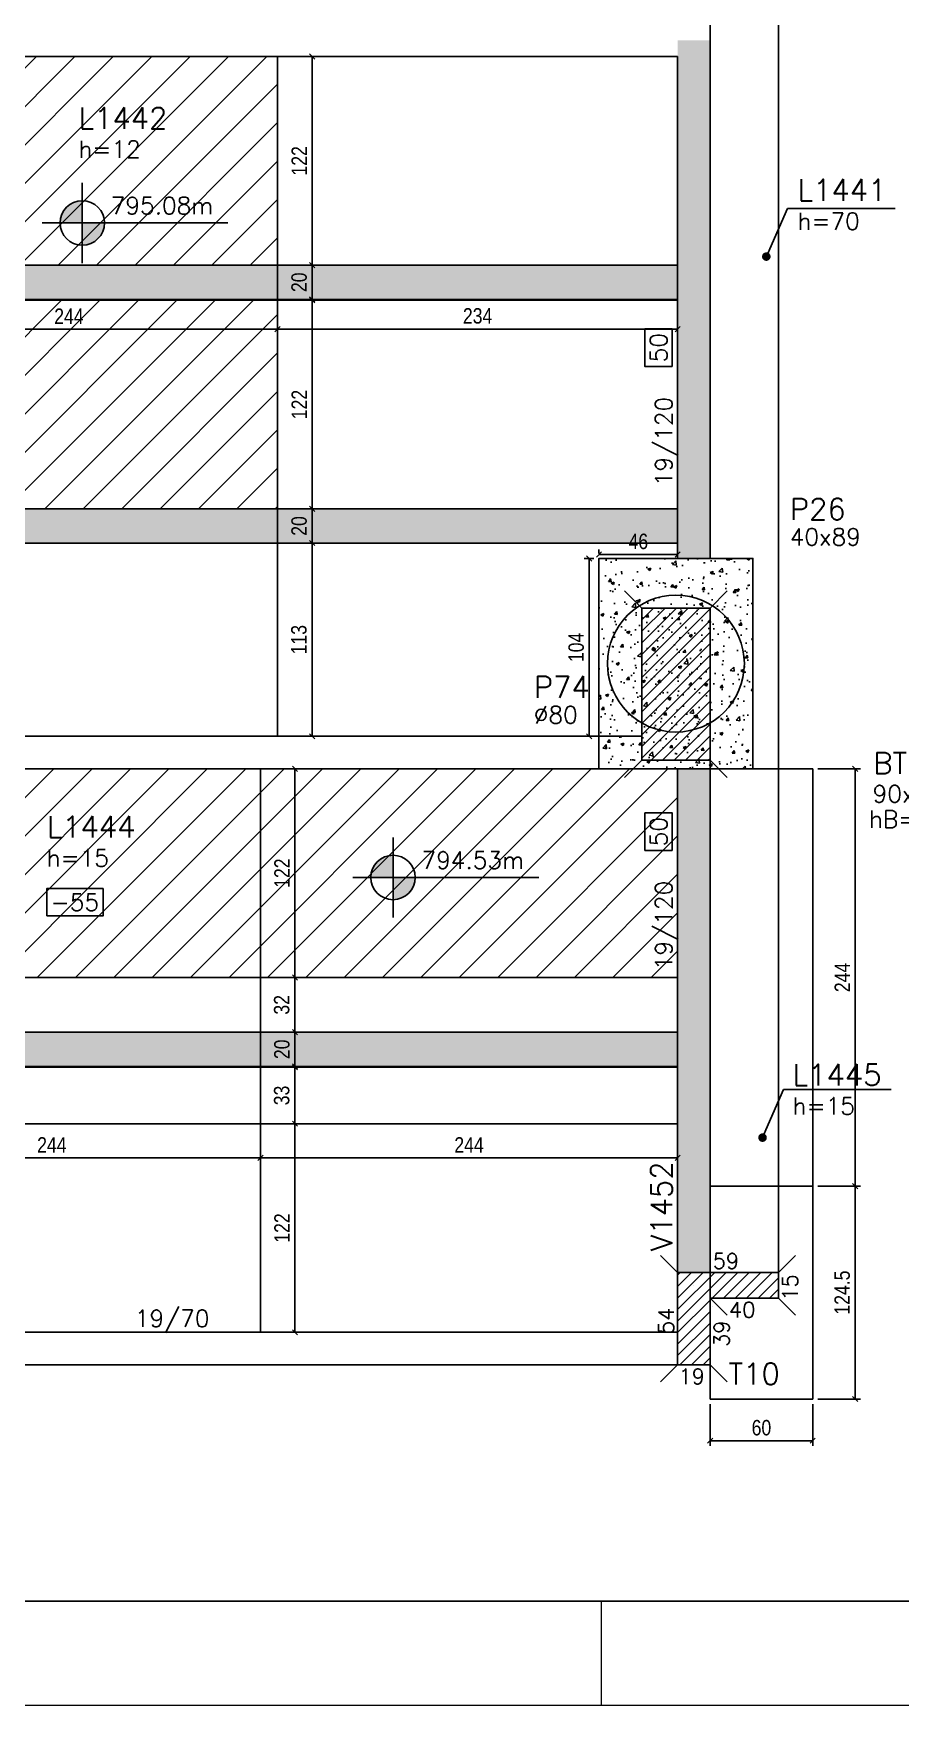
# Model space of a CAD drawing. Extents: x 1860 to 8661, y -614 to 3008.
# Drawn here: x 6074 to 6581, y -614 to 364 of the extents above; entities that cross this region are included whole.
import ezdxf
from ezdxf import colors
from ezdxf.entities.mleader import LeaderData, LeaderLine
from ezdxf.enums import TextEntityAlignment as Align
from ezdxf.math import Vec2, Vec3

# ---------------------------------------------------------------- set-up
doc = ezdxf.new("R2010")
doc.units = 0
for name, color, linetype in [('242', 12, 'Continuous'), ('COTA', 241, 'Continuous'), ('F-AUX-RED', 1, 'Continuous'), ('F-BLOCOS', 3, 'Continuous'), ('F-BLOCOS-DIM', 2, 'Continuous'), ('F-BLOCOS-NOME', 3, 'Continuous'), ('F-DESNIVEL-1', 254, 'Continuous'), ('F-LAJES', 3, 'Continuous'), ('F-LAJES-DIM', 2, 'Continuous'), ('F-LAJES-NOME', 4, 'Continuous'), ('F-LAJES-R', 254, 'Continuous'), ('F-NÍVEL-PLANTA', 2, 'Continuous'), ('F-PILARES-DIM', 172, 'Continuous'), ('F-PILARES-HACH', 174, 'Continuous'), ('F-PILARES-M', 170, 'Continuous'), ('F-PILARES-N', 170, 'Continuous'), ('F-PILARES-NASCE', 4, 'Continuous'), ('F-PILARES-NOME', 170, 'Continuous'), ('F-TEXTO', 6, 'Continuous'), ('F-VIGAS', 3, 'Continuous'), ('F-VIGAS-DIM', 2, 'Continuous'), ('F-VIGAS-NOME', 4, 'Continuous'), ('Painéis', 200, 'Continuous')]:
    doc.layers.add(name, color=color, linetype=linetype)
doc.layers.add('F-DESNIVEL-5', color=7, linetype='Continuous', true_color=0xadd6ff)
doc.layers.add('FOLHA', color=255, linetype='Continuous', lineweight=5)
doc.layers.add('Hachura', color=251, linetype='Continuous', lineweight=9)
doc.styles.add('COTA TECNICA-50', font='techl___.ttf', dxfattribs={"height": 9})
doc.styles.add('MCP', font='romans.shx')
doc.styles.get("Standard").update_dxf_attribs({"font": 'arial.ttf'})
doc.dimstyles.new('COTA PAINEL-50', dxfattribs={"dimtxt": 9, "dimasz": 3, "dimexe": 3, "dimexo": 3, "dimgap": 3, "dimtad": 1, "dimdec": 1, "dimzin": 12, "dimdsep": 46, "dimtxsty": 'COTA TECNICA-50', "dimblk1": 'OBLIQUE', "dimblk2": 'OBLIQUE', "dimsah": 1, "dimcen": 0.9, "dimclrd": 4, "dimclre": 4, "dimclrt": 240, "dimadec": 1, "dimazin": 3, "dimtfac": 1, "dimtdec": 1, "dimtmove": 0, "dimatfit": 3, "dimfxl": 1, "dimtolj": 1, "dimtzin": 12, "dimarcsym": 0})
pattern_1 = [(45, (4214.506, 480.1385), (-3.367596, 3.367596), [])]

# ---------------------------------------------------------------- blocks, each defined once
blk = doc.blocks.new('*U36')
at = {"layer": 'F-LAJES-DIM', "color": 1}
blk.add_lwpolyline([(0, 0), (33, 0), (33, 16), (0, 16)], close=True, dxfattribs=at)
at = {"layer": 'F-LAJES-DIM', "style": 'MCP'}
blk.add_attdef('DIM', text='', height=10, dxfattribs=at).set_placement((16.5, 8), align=Align.MIDDLE_CENTER)
blk = doc.blocks.new('*U38')
at = {"layer": 'F-VIGAS-DIM', "color": 1}
blk.add_lwpolyline([(0, 0), (22, 0), (22, 16), (0, 16)], close=True, dxfattribs=at)
at = {"layer": 'F-VIGAS-DIM', "style": 'MCP'}
blk.add_attdef('DIM', text='', height=10, dxfattribs=at).set_placement((11, 8), align=Align.MIDDLE_CENTER)
blk = doc.blocks.new('Nível - Planta')
at = {"layer": 'F-NÍVEL-PLANTA'}
h = blk.add_hatch(color=71, dxfattribs=at)
h.paths.add_polyline_path([(0, 0), (0, 0.26, 0.414214), (-0.26, 0)])
h.paths.add_polyline_path([(0.26, 0), (0, 0), (0, -0.26, 0.414214)])
for p, q in [((0, -0.469), (0, 0.469)), ((-0.469, 0), (1.704, 0))]:
    blk.add_line(p, q, dxfattribs=at)
blk.add_circle((0, 0), 0.26, dxfattribs=at)
at = {"layer": 'F-TEXTO', "color": 3, "style": 'MCP'}
blk.add_attdef('NÍVEL', (0.333, 0.102), '', height=0.2, dxfattribs=at)
blk = doc.blocks.new('_Dot')
at = {"color": 0, "linetype": 'ByBlock', "lineweight": -2}
blk.add_line((-0.5, 0), (-1, 0), dxfattribs=at)
at = {"color": 0, "linetype": 'ByBlock', "const_width": 0.5}
blk.add_lwpolyline([(-0.25, 0, 1), (0.25, 0, 1)], format="xyb", close=True, dxfattribs=at)
blk = doc.blocks.new('_Oblique')
at = {"color": 0, "linetype": 'ByBlock', "lineweight": -2}
blk.add_line((-0.5, -0.5), (0.5, 0.5), dxfattribs=at)
blk = doc.blocks.new('*D253')
at = {"layer": 'COTA', "color": 4, "lineweight": -2, "transparency": 16777216}
for p, q in [((5972.51, 205.14), (5972.51, 188.24)), ((5972.51, 191.24), (6216.51, 191.24))]:
    blk.add_line(p, q, dxfattribs=at)
at = {"layer": 'Defpoints', "color": 0, "transparency": 16777216}
for p in [(5972.51, 208.14), (6216.51, 191.24), (6216.51, 191.24)]:
    blk.add_point(p, dxfattribs=at)
at = {"layer": 'COTA', "color": 4, "lineweight": -2, "transparency": 16777216, "xscale": 3, "yscale": 3, "zscale": 3, "rotation": 180}
blk.add_blockref('_Oblique', (5972.51, 191.24), dxfattribs=at)
at = {"layer": 'COTA', "color": 4, "lineweight": -2, "transparency": 16777216, "xscale": 3, "yscale": 3, "zscale": 3}
blk.add_blockref('_Oblique', (6216.51, 191.24), dxfattribs=at)
at = {"layer": 'COTA', "color": 240, "transparency": 16777216, "insert": (6094.51, 198.81), "char_height": 9, "attachment_point": 5, "style": 'COTA TECNICA-50'}
blk.add_mtext('\\A1;244', dxfattribs=at)
blk = doc.blocks.new('*D254')
at = {"layer": 'COTA', "color": 4, "lineweight": -2, "transparency": 16777216}
for p, q in [((6450.51, 200.89), (6450.51, 188.24)), ((6216.51, 191.24), (6450.51, 191.24))]:
    blk.add_line(p, q, dxfattribs=at)
at = {"layer": 'Defpoints', "color": 0, "transparency": 16777216}
for p in [(6450.51, 203.89), (6216.51, 191.24), (6450.51, 191.24)]:
    blk.add_point(p, dxfattribs=at)
at = {"layer": 'COTA', "color": 4, "lineweight": -2, "transparency": 16777216, "xscale": 3, "yscale": 3, "zscale": 3, "rotation": 180}
blk.add_blockref('_Oblique', (6216.51, 191.24), dxfattribs=at)
at = {"layer": 'COTA', "color": 4, "lineweight": -2, "transparency": 16777216, "xscale": 3, "yscale": 3, "zscale": 3}
blk.add_blockref('_Oblique', (6450.51, 191.24), dxfattribs=at)
at = {"layer": 'COTA', "color": 240, "transparency": 16777216, "insert": (6333.51, 198.94), "char_height": 9, "attachment_point": 5, "style": 'COTA TECNICA-50'}
blk.add_mtext('\\A1;234', dxfattribs=at)
blk = doc.blocks.new('*D255')
at = {"layer": 'COTA', "color": 4, "lineweight": -2, "transparency": 16777216}
for p, q in [((6219.51, 66.14), (6239.74, 66.14)), ((6236.74, -46.86), (6236.74, 66.14)), ((6219.51, -46.86), (6239.74, -46.86))]:
    blk.add_line(p, q, dxfattribs=at)
at = {"layer": 'Defpoints', "color": 0, "transparency": 16777216}
for p in [(6216.51, 66.14), (6236.74, 66.14), (6216.51, -46.86)]:
    blk.add_point(p, dxfattribs=at)
at = {"layer": 'COTA', "color": 4, "lineweight": -2, "transparency": 16777216, "xscale": 3, "yscale": 3, "zscale": 3}
for p, rotation in [((6236.74, 66.14), 90), ((6236.74, -46.86), 270)]:
    blk.add_blockref('_Oblique', p, dxfattribs=dict(at, rotation=rotation))
at = {"layer": 'COTA', "color": 240, "transparency": 16777216, "insert": (6229.04, 9.64), "char_height": 9, "attachment_point": 5, "rotation": 90, "style": 'COTA TECNICA-50'}
blk.add_mtext('\\A1;113', dxfattribs=at)
blk = doc.blocks.new('*D256')
at = {"layer": 'COTA', "color": 4, "lineweight": -2, "transparency": 16777216}
for p, q in [((6219.51, 86.14), (6239.74, 86.14)), ((6236.74, 66.14), (6236.74, 86.14)), ((6219.51, 66.14), (6239.74, 66.14))]:
    blk.add_line(p, q, dxfattribs=at)
at = {"layer": 'Defpoints', "color": 0, "transparency": 16777216}
for p in [(6216.51, 86.14), (6236.74, 86.14), (6216.51, 66.14)]:
    blk.add_point(p, dxfattribs=at)
at = {"layer": 'COTA', "color": 4, "lineweight": -2, "transparency": 16777216, "xscale": 3, "yscale": 3, "zscale": 3}
for p, rotation in [((6236.74, 86.14), 90), ((6236.74, 66.14), 270)]:
    blk.add_blockref('_Oblique', p, dxfattribs=dict(at, rotation=rotation))
at = {"layer": 'COTA', "color": 240, "transparency": 16777216, "insert": (6229.15, 76.14), "char_height": 9, "attachment_point": 5, "rotation": 90, "style": 'COTA TECNICA-50'}
blk.add_mtext('\\A1;20', dxfattribs=at)
blk = doc.blocks.new('*D257')
at = {"layer": 'COTA', "color": 4, "lineweight": -2, "transparency": 16777216}
for p, q in [((6219.51, 208.14), (6239.74, 208.14)), ((6236.74, 86.14), (6236.74, 208.14)), ((6219.51, 86.14), (6239.74, 86.14))]:
    blk.add_line(p, q, dxfattribs=at)
at = {"layer": 'Defpoints', "color": 0, "transparency": 16777216}
for p in [(6216.51, 208.14), (6236.74, 208.14), (6216.51, 86.14)]:
    blk.add_point(p, dxfattribs=at)
at = {"layer": 'COTA', "color": 4, "lineweight": -2, "transparency": 16777216, "xscale": 3, "yscale": 3, "zscale": 3}
for p, rotation in [((6236.74, 208.14), 90), ((6236.74, 86.14), 270)]:
    blk.add_blockref('_Oblique', p, dxfattribs=dict(at, rotation=rotation))
at = {"layer": 'COTA', "color": 240, "transparency": 16777216, "insert": (6229.19, 147.14), "char_height": 9, "attachment_point": 5, "rotation": 90, "style": 'COTA TECNICA-50'}
blk.add_mtext('\\A1;122', dxfattribs=at)
blk = doc.blocks.new('*D258')
at = {"layer": 'COTA', "color": 4, "lineweight": -2, "transparency": 16777216}
for p, q in [((6219.51, 228.64), (6239.74, 228.64)), ((6236.74, 208.64), (6236.74, 228.64)), ((6219.51, 208.64), (6239.74, 208.64))]:
    blk.add_line(p, q, dxfattribs=at)
at = {"layer": 'Defpoints', "color": 0, "transparency": 16777216}
for p in [(6216.51, 228.64), (6236.74, 228.64), (6216.51, 208.64)]:
    blk.add_point(p, dxfattribs=at)
at = {"layer": 'COTA', "color": 4, "lineweight": -2, "transparency": 16777216, "xscale": 3, "yscale": 3, "zscale": 3}
for p, rotation in [((6236.74, 228.64), 90), ((6236.74, 208.64), 270)]:
    blk.add_blockref('_Oblique', p, dxfattribs=dict(at, rotation=rotation))
at = {"layer": 'COTA', "color": 240, "transparency": 16777216, "insert": (6229.15, 218.64), "char_height": 9, "attachment_point": 5, "rotation": 90, "style": 'COTA TECNICA-50'}
blk.add_mtext('\\A1;20', dxfattribs=at)
blk = doc.blocks.new('*D259')
at = {"layer": 'COTA', "color": 4, "lineweight": -2, "transparency": 16777216}
for p, q in [((6219.51, 350.64), (6239.74, 350.64)), ((6236.74, 228.64), (6236.74, 350.64)), ((6219.51, 228.64), (6239.74, 228.64))]:
    blk.add_line(p, q, dxfattribs=at)
at = {"layer": 'Defpoints', "color": 0, "transparency": 16777216}
for p in [(6216.51, 350.64), (6236.74, 350.64), (6216.51, 228.64)]:
    blk.add_point(p, dxfattribs=at)
at = {"layer": 'COTA', "color": 4, "lineweight": -2, "transparency": 16777216, "xscale": 3, "yscale": 3, "zscale": 3}
for p, rotation in [((6236.74, 350.64), 90), ((6236.74, 228.64), 270)]:
    blk.add_blockref('_Oblique', p, dxfattribs=dict(at, rotation=rotation))
at = {"layer": 'COTA', "color": 240, "transparency": 16777216, "insert": (6229.19, 289.64), "char_height": 9, "attachment_point": 5, "rotation": 90, "style": 'COTA TECNICA-50'}
blk.add_mtext('\\A1;122', dxfattribs=at)
blk = doc.blocks.new('*D263')
at = {"layer": 'COTA', "color": 4, "lineweight": -2, "transparency": 16777216}
for p, q in [((6401.51, 57.14), (6395.78, 57.14)), ((6398.78, -46.86), (6398.78, 57.14)), ((6401.51, -46.86), (6395.78, -46.86))]:
    blk.add_line(p, q, dxfattribs=at)
at = {"layer": 'Defpoints', "color": 0, "transparency": 16777216}
for p in [(6398.78, 57.14), (6404.51, 57.14), (6404.51, -46.86)]:
    blk.add_point(p, dxfattribs=at)
at = {"layer": 'COTA', "color": 4, "lineweight": -2, "transparency": 16777216, "xscale": 3, "yscale": 3, "zscale": 3}
for p, rotation in [((6398.78, 57.14), 90), ((6398.78, -46.86), 270)]:
    blk.add_blockref('_Oblique', p, dxfattribs=dict(at, rotation=rotation))
at = {"layer": 'COTA', "color": 240, "transparency": 16777216, "insert": (6391.19, 5.14), "char_height": 9, "attachment_point": 5, "rotation": 90, "style": 'COTA TECNICA-50'}
blk.add_mtext('\\A1;104', dxfattribs=at)
blk = doc.blocks.new('*D264')
at = {"layer": 'COTA', "color": 4, "lineweight": -2, "transparency": 16777216}
for p, q in [((6404.51, 60.14), (6404.51, 62.47)), ((6450.51, 59.47), (6404.51, 59.47)), ((6450.51, 60.14), (6450.51, 62.47))]:
    blk.add_line(p, q, dxfattribs=at)
at = {"layer": 'Defpoints', "color": 0, "transparency": 16777216}
for p in [(6404.51, 59.47), (6404.51, 57.14), (6450.51, 57.14)]:
    blk.add_point(p, dxfattribs=at)
at = {"layer": 'COTA', "color": 4, "lineweight": -2, "transparency": 16777216, "xscale": 3, "yscale": 3, "zscale": 3, "rotation": 180}
blk.add_blockref('_Oblique', (6404.51, 59.47), dxfattribs=at)
at = {"layer": 'COTA', "color": 4, "lineweight": -2, "transparency": 16777216, "xscale": 3, "yscale": 3, "zscale": 3}
blk.add_blockref('_Oblique', (6450.51, 59.47), dxfattribs=at)
at = {"layer": 'COTA', "color": 240, "transparency": 16777216, "insert": (6427.51, 67.07), "char_height": 9, "attachment_point": 5, "style": 'COTA TECNICA-50'}
blk.add_mtext('\\A1;46', dxfattribs=at)
blk = doc.blocks.new('*D266')
at = {"layer": 'COTA', "color": 4, "lineweight": -2, "transparency": 16777216}
for p, q in [((5962.51, -276.36), (5962.51, -296.32)), ((6206.51, -276.36), (6206.51, -296.32)), ((5962.51, -293.32), (6206.51, -293.32))]:
    blk.add_line(p, q, dxfattribs=at)
at = {"layer": 'Defpoints', "color": 0, "transparency": 16777216}
for p in [(5962.51, -273.36), (6206.51, -273.36), (6206.51, -293.32)]:
    blk.add_point(p, dxfattribs=at)
at = {"layer": 'COTA', "color": 4, "lineweight": -2, "transparency": 16777216, "xscale": 3, "yscale": 3, "zscale": 3, "rotation": 180}
blk.add_blockref('_Oblique', (5962.51, -293.32), dxfattribs=at)
at = {"layer": 'COTA', "color": 4, "lineweight": -2, "transparency": 16777216, "xscale": 3, "yscale": 3, "zscale": 3}
blk.add_blockref('_Oblique', (6206.51, -293.32), dxfattribs=at)
at = {"layer": 'COTA', "color": 240, "transparency": 16777216, "insert": (6084.51, -285.75), "char_height": 9, "attachment_point": 5, "style": 'COTA TECNICA-50'}
blk.add_mtext('\\A1;244', dxfattribs=at)
blk = doc.blocks.new('*D267')
at = {"layer": 'COTA', "color": 4, "lineweight": -2, "transparency": 16777216}
for p, q in [((6206.51, -276.36), (6206.51, -296.32)), ((6450.51, -276.36), (6450.51, -296.32)), ((6206.51, -293.32), (6450.51, -293.32))]:
    blk.add_line(p, q, dxfattribs=at)
at = {"layer": 'Defpoints', "color": 0, "transparency": 16777216}
for p in [(6206.51, -273.36), (6450.51, -273.36), (6450.51, -293.32)]:
    blk.add_point(p, dxfattribs=at)
at = {"layer": 'COTA', "color": 4, "lineweight": -2, "transparency": 16777216, "xscale": 3, "yscale": 3, "zscale": 3, "rotation": 180}
blk.add_blockref('_Oblique', (6206.51, -293.32), dxfattribs=at)
at = {"layer": 'COTA', "color": 4, "lineweight": -2, "transparency": 16777216, "xscale": 3, "yscale": 3, "zscale": 3}
blk.add_blockref('_Oblique', (6450.51, -293.32), dxfattribs=at)
at = {"layer": 'COTA', "color": 240, "transparency": 16777216, "insert": (6328.51, -285.75), "char_height": 9, "attachment_point": 5, "style": 'COTA TECNICA-50'}
blk.add_mtext('\\A1;244', dxfattribs=at)
blk = doc.blocks.new('*D268')
at = {"layer": 'COTA', "color": 4, "lineweight": -2, "transparency": 16777216}
for p, q in [((6209.51, -273.36), (6229.67, -273.36)), ((6226.67, -395.36), (6226.67, -273.36)), ((6209.51, -395.36), (6229.67, -395.36))]:
    blk.add_line(p, q, dxfattribs=at)
at = {"layer": 'Defpoints', "color": 0, "transparency": 16777216}
for p in [(6206.51, -273.36), (6226.67, -273.36), (6206.51, -395.36)]:
    blk.add_point(p, dxfattribs=at)
at = {"layer": 'COTA', "color": 4, "lineweight": -2, "transparency": 16777216, "xscale": 3, "yscale": 3, "zscale": 3}
for p, rotation in [((6226.67, -273.36), 90), ((6226.67, -395.36), 270)]:
    blk.add_blockref('_Oblique', p, dxfattribs=dict(at, rotation=rotation))
at = {"layer": 'COTA', "color": 240, "transparency": 16777216, "insert": (6219.12, -334.36), "char_height": 9, "attachment_point": 5, "rotation": 90, "style": 'COTA TECNICA-50'}
blk.add_mtext('\\A1;122', dxfattribs=at)
blk = doc.blocks.new('*D269')
at = {"layer": 'COTA', "color": 4, "lineweight": -2, "transparency": 16777216}
for p, q in [((6209.51, -240.36), (6229.67, -240.36)), ((6226.67, -273.36), (6226.67, -240.36)), ((6209.51, -273.36), (6229.67, -273.36))]:
    blk.add_line(p, q, dxfattribs=at)
at = {"layer": 'Defpoints', "color": 0, "transparency": 16777216}
for p in [(6206.51, -240.36), (6226.67, -240.36), (6206.51, -273.36)]:
    blk.add_point(p, dxfattribs=at)
at = {"layer": 'COTA', "color": 4, "lineweight": -2, "transparency": 16777216, "xscale": 3, "yscale": 3, "zscale": 3}
for p, rotation in [((6226.67, -240.36), 90), ((6226.67, -273.36), 270)]:
    blk.add_blockref('_Oblique', p, dxfattribs=dict(at, rotation=rotation))
at = {"layer": 'COTA', "color": 240, "transparency": 16777216, "insert": (6218.97, -256.86), "char_height": 9, "attachment_point": 5, "rotation": 90, "style": 'COTA TECNICA-50'}
blk.add_mtext('\\A1;33', dxfattribs=at)
blk = doc.blocks.new('*D270')
at = {"layer": 'COTA', "color": 4, "lineweight": -2, "transparency": 16777216}
for p, q in [((6209.51, -219.86), (6229.67, -219.86)), ((6226.67, -239.86), (6226.67, -219.86)), ((6209.51, -239.86), (6229.67, -239.86))]:
    blk.add_line(p, q, dxfattribs=at)
at = {"layer": 'Defpoints', "color": 0, "transparency": 16777216}
for p in [(6206.51, -219.86), (6226.67, -219.86), (6206.51, -239.86)]:
    blk.add_point(p, dxfattribs=at)
at = {"layer": 'COTA', "color": 4, "lineweight": -2, "transparency": 16777216, "xscale": 3, "yscale": 3, "zscale": 3}
for p, rotation in [((6226.67, -219.86), 90), ((6226.67, -239.86), 270)]:
    blk.add_blockref('_Oblique', p, dxfattribs=dict(at, rotation=rotation))
at = {"layer": 'COTA', "color": 240, "transparency": 16777216, "insert": (6219.08, -229.86), "char_height": 9, "attachment_point": 5, "rotation": 90, "style": 'COTA TECNICA-50'}
blk.add_mtext('\\A1;20', dxfattribs=at)
blk = doc.blocks.new('*D271')
at = {"layer": 'COTA', "color": 4, "lineweight": -2, "transparency": 16777216}
for p, q in [((6209.51, -187.86), (6229.67, -187.86)), ((6226.67, -219.86), (6226.67, -187.86)), ((6209.51, -219.86), (6229.67, -219.86))]:
    blk.add_line(p, q, dxfattribs=at)
at = {"layer": 'Defpoints', "color": 0, "transparency": 16777216}
for p in [(6206.51, -187.86), (6226.67, -187.86), (6206.51, -219.86)]:
    blk.add_point(p, dxfattribs=at)
at = {"layer": 'COTA', "color": 4, "lineweight": -2, "transparency": 16777216, "xscale": 3, "yscale": 3, "zscale": 3}
for p, rotation in [((6226.67, -187.86), 90), ((6226.67, -219.86), 270)]:
    blk.add_blockref('_Oblique', p, dxfattribs=dict(at, rotation=rotation))
at = {"layer": 'COTA', "color": 240, "transparency": 16777216, "insert": (6218.97, -203.86), "char_height": 9, "attachment_point": 5, "rotation": 90, "style": 'COTA TECNICA-50'}
blk.add_mtext('\\A1;32', dxfattribs=at)
blk = doc.blocks.new('*D272')
at = {"layer": 'COTA', "color": 4, "lineweight": -2, "transparency": 16777216}
for p, q in [((6209.51, -65.86), (6229.67, -65.86)), ((6226.67, -187.86), (6226.67, -65.86)), ((6209.51, -187.86), (6229.67, -187.86))]:
    blk.add_line(p, q, dxfattribs=at)
at = {"layer": 'Defpoints', "color": 0, "transparency": 16777216}
for p in [(6206.51, -65.86), (6226.67, -65.86), (6206.51, -187.86)]:
    blk.add_point(p, dxfattribs=at)
at = {"layer": 'COTA', "color": 4, "lineweight": -2, "transparency": 16777216, "xscale": 3, "yscale": 3, "zscale": 3}
for p, rotation in [((6226.67, -65.86), 90), ((6226.67, -187.86), 270)]:
    blk.add_blockref('_Oblique', p, dxfattribs=dict(at, rotation=rotation))
at = {"layer": 'COTA', "color": 240, "transparency": 16777216, "insert": (6219.12, -126.86), "char_height": 9, "attachment_point": 5, "rotation": 90, "style": 'COTA TECNICA-50'}
blk.add_mtext('\\A1;122', dxfattribs=at)
blk = doc.blocks.new('*D345')
at = {"layer": 'COTA', "color": 4, "lineweight": -2, "transparency": 16777216}
for p, q in [((6532.51, -309.86), (6557.36, -309.86)), ((6554.36, -434.36), (6554.36, -309.86)), ((6532.51, -434.36), (6557.36, -434.36))]:
    blk.add_line(p, q, dxfattribs=at)
at = {"layer": 'Defpoints', "color": 0, "transparency": 16777216}
for p in [(6529.51, -309.86), (6554.36, -309.86), (6529.51, -434.36)]:
    blk.add_point(p, dxfattribs=at)
at = {"layer": 'COTA', "color": 4, "lineweight": -2, "transparency": 16777216, "xscale": 3, "yscale": 3, "zscale": 3}
for p, rotation in [((6554.36, -309.86), 90), ((6554.36, -434.36), 270)]:
    blk.add_blockref('_Oblique', p, dxfattribs=dict(at, rotation=rotation))
at = {"layer": 'COTA', "color": 240, "transparency": 16777216, "insert": (6546.76, -372.11), "char_height": 9, "attachment_point": 5, "rotation": 90, "style": 'COTA TECNICA-50'}
blk.add_mtext('\\A1;124.5', dxfattribs=at)
blk = doc.blocks.new('*D346')
at = {"layer": 'COTA', "color": 4, "lineweight": -2, "transparency": 16777216}
for p, q in [((6532.51, -65.86), (6557.36, -65.86)), ((6554.36, -309.86), (6554.36, -65.86)), ((6532.51, -309.86), (6557.36, -309.86))]:
    blk.add_line(p, q, dxfattribs=at)
at = {"layer": 'Defpoints', "color": 0, "transparency": 16777216}
for p in [(6529.51, -65.86), (6554.36, -65.86), (6529.51, -309.86)]:
    blk.add_point(p, dxfattribs=at)
at = {"layer": 'COTA', "color": 4, "lineweight": -2, "transparency": 16777216, "xscale": 3, "yscale": 3, "zscale": 3}
for p, rotation in [((6554.36, -65.86), 90), ((6554.36, -309.86), 270)]:
    blk.add_blockref('_Oblique', p, dxfattribs=dict(at, rotation=rotation))
at = {"layer": 'COTA', "color": 240, "transparency": 16777216, "insert": (6546.79, -187.86), "char_height": 9, "attachment_point": 5, "rotation": 90, "style": 'COTA TECNICA-50'}
blk.add_mtext('\\A1;244', dxfattribs=at)
blk = doc.blocks.new('*D347')
at = {"layer": 'COTA', "color": 4, "lineweight": -2, "transparency": 16777216}
for p, q in [((6469.51, -437.36), (6469.51, -461.76)), ((6529.51, -437.36), (6529.51, -461.76)), ((6529.51, -458.76), (6469.51, -458.76))]:
    blk.add_line(p, q, dxfattribs=at)
at = {"layer": 'Defpoints', "color": 0, "transparency": 16777216}
for p in [(6469.51, -434.36), (6529.51, -434.36), (6469.51, -458.76)]:
    blk.add_point(p, dxfattribs=at)
at = {"layer": 'COTA', "color": 4, "lineweight": -2, "transparency": 16777216, "xscale": 3, "yscale": 3, "zscale": 3, "rotation": 180}
blk.add_blockref('_Oblique', (6469.51, -458.76), dxfattribs=at)
at = {"layer": 'COTA', "color": 4, "lineweight": -2, "transparency": 16777216, "xscale": 3, "yscale": 3, "zscale": 3}
blk.add_blockref('_Oblique', (6529.51, -458.76), dxfattribs=at)
at = {"layer": 'COTA', "color": 240, "transparency": 16777216, "insert": (6499.51, -451.17), "char_height": 9, "attachment_point": 5, "style": 'COTA TECNICA-50'}
blk.add_mtext('\\A1;60', dxfattribs=at)

msp = doc.modelspace()

# ---------------------------------------------------------------- hatches: boundary and pattern name
at = {"layer": 'F-AUX-RED'}
h = msp.add_hatch(dxfattribs=at)
h.set_pattern_fill('AR-CONC', color=256, scale=0.1)
h.set_pattern_definition([(50, (4214.506, 480.138), (18.21847, -1.59391), [1.905, -20.955]), (355, (4214.506, 480.138), (-3.52434, 19.10568), [1.524, -16.76406]), (100.45144, (4216.024, 480.006), (14.69412, 17.51178), [1.619, -17.80902]), (46.1842, (4214.506, 485.218), (27.1079, -4.20423), [2.8575, -31.4325]), (96.6356, (4216.765, 484.868), (23.7404, 24.7426), [2.4285, -26.71356]), (351.1842, (4214.506, 485.218), (23.7404, 24.7426), [2.286, -25.14597]), (21, (4217.046, 483.948), (15.16144, -10.22652), [1.905, -20.955]), (326, (4217.046, 483.948), (6.1802, 18.4188), [1.524, -16.764]), (71.45144, (4218.31, 483.096), (21.34164, 8.19228), [1.619, -17.809]), (37.5, (4214.506, 480.1385), (0.30886, 8.455504), [0, -16.5608, 0, -17.018, 0, -16.8275]), (7.5, (4214.506, 480.138), (6.681966, 10.018057), [0, -9.7028, 0, -16.1798, 0, -6.4135]), (327.5, (4208.842, 480.1385), (13.55906, -0.572874), [0, -6.35, 0, -19.812, 0, -26.289]), (317.5, (4206.302, 480.138), (14.81292, 2.54265), [0, -8.255, 0, -13.1572, 0, -18.669])])
h.paths.add_polyline_path([(6494.51, 57.14), (6404.51, 57.14), (6404.51, -4.36), (6404.51, -65.86), (6494.51, -65.86)])
at = {"layer": 'F-PILARES-HACH', "linetype": 'Continuous'}
h = msp.add_hatch(dxfattribs=at)
h.set_pattern_fill('ANSI31', color=256, scale=1.5, style=0)
h.set_pattern_definition(pattern_1)
h.paths.add_polyline_path([(6429.51, -60.86), (6469.51, -60.86), (6469.51, 28.14), (6429.51, 28.14)], flags=16)
h = msp.add_hatch(dxfattribs=at)
h.set_pattern_fill('ANSI31', color=256, scale=1.5, style=0)
h.set_pattern_definition(pattern_1)
h.paths.add_polyline_path([(6450.51, -360.39), (6450.51, -414.36), (6469.51, -414.36), (6469.51, -375.39), (6509.51, -375.39), (6509.51, -360.39)], flags=16)
at = {"layer": 'Hachura', "linetype": 'ByBlock'}
h = msp.add_hatch(dxfattribs=at)
h.set_pattern_fill('ANSI31', color=256, scale=5)
h.paths.add_polyline_path([(5728.51, 735.64), (5728.51, 726.64), (5728.51, 613.64), (5972.51, 613.64), (5972.51, 735.64), (5938.01, 735.64)])
h.paths.add_polyline_path([(5728.51, 491.64), (5728.51, 369.64), (5972.51, 369.64), (5972.51, 491.64)])
h.paths.add_polyline_path([(6155.01, 369.64), (6277.01, 369.64), (6277.01, 613.64), (6155.01, 613.64)])
h.paths.add_polyline_path([(6450.51, 857.64), (6328.51, 857.64), (6328.51, 613.64), (6450.51, 613.64)])
h.paths.add_polyline_path([(5972.51, 228.64), (5972.51, 350.64), (5728.51, 350.64), (5728.51, 275.12), (5743.46, 275.12), (5743.46, 253.12), (5728.51, 253.12), (5728.51, 228.64)])
h.paths.add_polyline_path([(5972.51, 350.64), (5972.51, 228.64), (6216.51, 228.64), (6216.51, 350.64), (6145.51, 350.64)])
h.paths.add_polyline_path([(6216.51, 86.14), (6216.51, 208.14), (5972.51, 208.14), (5972.51, 86.14)])
h.paths.add_polyline_path([(6206.51, -187.86), (6206.51, -65.86), (5962.51, -65.86), (5962.51, -187.86)])
h.paths.add_polyline_path([(6450.51, -187.86), (6450.51, -65.86), (6404.51, -65.86), (6206.51, -65.86), (6206.51, -187.86)])
h = msp.add_hatch(color=256, dxfattribs=at)
h.dxf.hatch_style = 1
h.paths.add_polyline_path([(5972.51, 86.14), (5759.01, 86.14), (5759.01, 66.14), (5972.51, 66.14)])
h.paths.add_polyline_path([(6216.51, 86.14), (5972.51, 86.14), (5972.51, 66.14), (6216.51, 66.14)])
h.paths.add_polyline_path([(6450.51, 86.14), (6216.51, 86.14), (6216.51, 66.14), (6450.51, 66.14)])
h.paths.add_polyline_path([(6450.51, 228.64), (6216.51, 228.64), (6216.51, 208.64), (6450.51, 208.64)])
h.paths.add_polyline_path([(6216.51, 228.64), (5972.51, 228.64), (5972.51, 208.64), (6216.51, 208.64)])
h.paths.add_polyline_path([(5972.51, 228.64), (5728.51, 228.64), (5728.51, 208.64), (5972.51, 208.64)])
h = msp.add_hatch(color=256, dxfattribs=at)
h.dxf.hatch_style = 1
h.paths.add_polyline_path([(5962.51, -219.86), (5728.51, -219.86), (5728.51, -239.86), (5962.51, -239.86)])
h.paths.add_polyline_path([(6206.51, -219.86), (5962.51, -219.86), (5962.51, -239.86), (6206.51, -239.86)])
h.paths.add_polyline_path([(6450.51, -219.86), (6206.51, -219.86), (6206.51, -239.86), (6450.51, -239.86)])

# ---------------------------------------------------------------- linework, layer by layer
at = {"color": 30}
msp.add_line((8600.49, -552.63), (2012.11, -552.63), dxfattribs=at)
at = {"layer": '242', "linetype": 'Continuous'}
for p, q in [((6449.51, -4.36), (6449.51, -4.36)), ((6449.51, -16.36), (6449.51, -16.36)), ((6460.01, -367.89), (6460.01, -367.89)), ((6470.9, -380.18), (6470.9, -380.18))]:
    msp.add_line(p, q, dxfattribs=at)
at = {"layer": 'F-BLOCOS', "linetype": 'Continuous'}
msp.add_lwpolyline([(6404.51, -4.36), (6404.51, -65.86), (6494.51, -65.86), (6494.51, 57.14), (6404.51, 57.14), (6404.51, -4.36)], dxfattribs=at)
at = {"layer": 'F-DESNIVEL-1', "linetype": 'Continuous'}
for points in [[(6469.51, 360.14), (6450.51, 360.14), (6450.51, 57.14)], [(6469.51, 360.14), (6450.51, 57.14), (6465.2, 57.14)], [(6469.51, 360.14), (6465.2, 57.14), (6469.51, 57.14)], [(6469.51, 360.14), (6469.51, 29.58), (6469.51, 360.14)], [(6469.51, -360.39), (6469.51, -65.86), (6450.51, -65.86)], [(6469.51, -360.39), (6450.51, -65.86), (6450.51, -360.39)], [(6469.51, -360.39), (6450.51, -360.39), (6469.51, -360.39)]]:
    msp.add_solid(points, dxfattribs=at)
at = {"layer": 'F-DESNIVEL-5', "linetype": 'Continuous'}
for points in [[(6450.51, -65.86), (6450.51, -395.36), (6450.51, -65.86)], [(6450.51, -65.86), (6450.51, -395.36), (6450.51, -360.39)], [(6450.51, -65.86), (6450.51, -360.39), (6450.51, -65.86)]]:
    msp.add_solid(points, dxfattribs=at)
at = {"layer": 'F-LAJES', "linetype": 'Continuous'}
for p, q in [((6509.51, 456.14), (6509.51, -65.86)), ((6469.51, -65.86), (6509.51, -65.86)), ((6509.51, -65.86), (6509.51, -360.39))]:
    msp.add_line(p, q, dxfattribs=at)
at = {"layer": 'F-LAJES-R', "linetype": 'Continuous'}
msp.add_lwpolyline([(5747.51, -355.36), (6045.51, -355.36), (6045.51, -395.36), (6450.51, -395.36), (6450.51, -360.39), (6450.51, -65.86), (5728.51, -65.86), (5728.51, -355.36), (5747.51, -355.36)], dxfattribs=at)
at = {"layer": 'F-PILARES-M', "linetype": 'Continuous'}
msp.add_circle((6449.51, -4.36), 40, dxfattribs=at)
at = {"layer": 'F-PILARES-N', "linetype": 'Continuous'}
for points in [[(6429.51, -60.86), (6469.51, -60.86), (6469.51, 28.14), (6429.51, 28.14), (6429.51, -60.86)], [(6450.51, -360.39), (6450.51, -414.36), (6469.51, -414.36), (6469.51, -375.39), (6509.51, -375.39), (6509.51, -360.39), (6450.51, -360.39)]]:
    msp.add_lwpolyline(points, dxfattribs=at)
at = {"layer": 'F-PILARES-NASCE', "linetype": 'Continuous'}
for p, q in [((6429.51, 28.14), (6419.51, 38.14)), ((6469.51, 28.14), (6479.51, 38.14)), ((6429.51, -60.86), (6419.51, -70.86)), ((6469.51, -60.86), (6479.51, -70.86)), ((6450.51, -360.39), (6440.51, -350.39)), ((6509.51, -360.39), (6519.51, -350.39)), ((6469.51, -375.39), (6479.51, -385.39)), ((6509.51, -375.39), (6519.51, -385.39)), ((6450.51, -414.36), (6440.51, -424.36)), ((6469.51, -414.36), (6479.51, -424.36))]:
    msp.add_line(p, q, dxfattribs=at)
at = {"layer": 'F-VIGAS'}
for points in [[(6469.51, 360.14), (6469.51, 456.14)], [(6469.51, 57.14), (6469.51, 360.14)], [(5728.51, 350.64), (6145.51, 350.64)], [(6145.51, 350.64), (6450.51, 350.64)], [(6450.51, 350.64), (6450.51, 57.14)], [(6429.51, -46.86), (5728.51, -46.86)], [(5728.51, -65.86), (6450.51, -65.86)], [(6450.51, -65.86), (6450.51, -360.39)], [(6469.51, -360.39), (6469.51, -60.86)], [(6450.51, -395.36), (6045.51, -395.36)], [(6045.51, -414.36), (6450.51, -414.36)]]:
    msp.add_lwpolyline(points, dxfattribs=at)
at = {"layer": 'FOLHA'}
for p, q in [((6405.79, -552.63), (6405.79, -613.6)), ((8661.45, -613.6), (1859.7, -613.6))]:
    msp.add_line(p, q, dxfattribs=at)
at = {"layer": 'Painéis'}
for p, q in [((6529.51, -65.86), (6469.51, -65.86)), ((6469.51, -65.86), (6469.51, -434.36)), ((6529.51, -434.36), (6529.51, -65.86)), ((6529.51, -309.86), (6469.51, -309.86)), ((6469.51, -434.36), (6529.51, -434.36))]:
    msp.add_line(p, q, dxfattribs=at)
for points in [[(6216.51, -46.86), (6216.51, 350.64)], [(5728.51, 228.64), (6450.51, 228.64)], [(5728.51, 208.64), (6450.51, 208.64)], [(5728.51, 208.14), (6450.51, 208.14)], [(6450.51, 86.14), (5728.51, 86.14)], [(6450.51, 66.14), (5728.51, 66.14)], [(6206.51, -65.86), (6206.51, -395.36)], [(5728.51, -187.86), (6450.51, -187.86)], [(5728.51, -219.86), (6450.51, -219.86)], [(5728.51, -239.86), (6450.51, -239.86)], [(5728.51, -240.36), (6450.51, -240.36)], [(6450.51, -273.36), (5728.51, -273.36)]]:
    msp.add_lwpolyline(points, dxfattribs=at)

# ---------------------------------------------------------------- block references
at = {"layer": 'F-LAJES-DIM', "linetype": 'Continuous'}
msp.add_blockref('*U36', (6081.5, -151.87), dxfattribs=at).add_auto_attribs({'DIM': '-55'})
at = {"layer": 'F-NÍVEL-PLANTA', "linetype": 'Continuous', "xscale": 50, "yscale": 50, "zscale": 50}
for p, values in [((6102.29, 253.34), {'NÍVEL': '795.08m'}), ((6284.04, -129.38), {'NÍVEL': '794.53m'})]:
    msp.add_blockref('Nível - Planta', p, dxfattribs=at).add_auto_attribs(values)
at = {"layer": 'F-VIGAS-DIM', "linetype": 'Continuous', "rotation": 90}
for p in [(6447.38, 169.38), (6447.38, -113.61)]:
    msp.add_blockref('*U38', p, dxfattribs=at).add_auto_attribs({'DIM': '50'})

# ---------------------------------------------------------------- texts
at = {"layer": 'F-BLOCOS-DIM', "linetype": 'Continuous', "style": 'MCP'}
msp.add_text('90x123', height=10, dxfattribs=at).set_placement((6564.56, -75.5), align=Align.TOP_LEFT)
msp.add_text(' hB=70', height=10, dxfattribs=at).set_placement((6555.57, -100.32))
at = {"layer": 'F-BLOCOS-NOME', "linetype": 'Continuous', "style": 'MCP'}
msp.add_text('BT26', height=12.5, dxfattribs=at).set_placement((6564.92, -68.8))
at = {"layer": 'F-LAJES-DIM', "linetype": 'Continuous', "style": 'MCP'}
for s, p in [('h=12', (6100.09, 291.41)), ('h=70', (6520.6, 249.34)), ('h=15', (6081.5, -122.97)), ('h=15', (6517.77, -268.01))]:
    msp.add_text(s, height=10, dxfattribs=at).set_placement(p)
at = {"layer": 'F-LAJES-NOME', "linetype": 'Continuous', "style": 'MCP'}
for s, p in [('L1442', (6100.09, 308.41)), ('L1441', (6520.6, 266.34)), ('L1444', (6081.5, -105.97)), ('L1445', (6517.77, -251.01))]:
    msp.add_text(s, height=12.5, dxfattribs=at).set_placement(p)
at = {"layer": 'F-PILARES-DIM', "linetype": 'Continuous', "style": 'MCP'}
for s, height, p in [('40x89', 10, (6516.1, 64.76)), ('%%c80', 10, (6366.37, -39.27)), ('59', 9, (6471.01, -358.14)), ('40', 9, (6480.51, -386.64)), ('19', 9, (6451.01, -425.61))]:
    msp.add_text(s, height=height, dxfattribs=at).set_placement(p)
for s, p in [('15', (6520.76, -376.89)), ('54', (6448.26, -396.38)), ('39', (6480.76, -403.88))]:
    msp.add_text(s, height=9, rotation=90, dxfattribs=at).set_placement(p)
at = {"layer": 'F-PILARES-NOME', "linetype": 'Continuous', "style": 'MCP'}
for s, p in [('P26', (6516.1, 79.76)), ('P74', (6366.37, -24.27)), ('T10', (6480.25, -425.87))]:
    msp.add_text(s, height=12.5, dxfattribs=at).set_placement(p)
at = {"layer": 'F-VIGAS-DIM', "linetype": 'Continuous', "style": 'MCP'}
for p in [(6447.38, 99.38), (6447.38, -183.61)]:
    msp.add_text('19/120', height=10, rotation=90, dxfattribs=at).set_placement(p)
msp.add_text('19/70', height=10, dxfattribs=at).set_placement((6133.01, -392.24))
at = {"layer": 'F-VIGAS-NOME', "linetype": 'Continuous', "style": 'MCP'}
msp.add_text('V1452', height=12.5, rotation=90, dxfattribs=at).set_placement((6447.38, -347.89))

# ---------------------------------------------------------------- dimensions: what is measured, and where the dimension line sits
at = {"layer": 'COTA'}
for base, p1, p2, picture, middle in [((6236.74, 350.64), (6216.51, 228.64), (6216.51, 350.64), '*D259', (6229.19, 289.64)), ((6236.74, 208.14), (6216.51, 86.14), (6216.51, 208.14), '*D257', (6229.19, 147.14)), ((6236.74, 86.14), (6216.51, 66.14), (6216.51, 86.14), '*D256', (6229.15, 76.14)), ((6226.67, -65.86), (6206.51, -187.86), (6206.51, -65.86), '*D272', (6219.12, -126.86)), ((6226.67, -187.86), (6206.51, -219.86), (6206.51, -187.86), '*D271', (6218.97, -203.86)), ((6226.67, -240.36), (6206.51, -273.36), (6206.51, -240.36), '*D269', (6218.97, -256.86))]:
    dim = msp.add_linear_dim(base=base, p1=p1, p2=p2, angle=90, dimstyle='COTA PAINEL-50', override={"dimtmove": 1}, dxfattribs=at)
    dim.commit()
    dim.dimension.update_dxf_attribs({"geometry": picture, "text_midpoint": middle})
for base, p1, p2, picture, middle in [((6236.74, 228.64), (6216.51, 208.64), (6216.51, 228.64), '*D258', (6229.15, 218.64)), ((6236.74, 66.14), (6216.51, -46.86), (6216.51, 66.14), '*D255', (6229.04, 9.64)), ((6398.78, 57.14), (6404.51, -46.86), (6404.51, 57.14), '*D263', (6391.19, 5.14)), ((6554.36, -65.86), (6529.51, -309.86), (6529.51, -65.86), '*D346', (6546.79, -187.86)), ((6226.67, -219.86), (6206.51, -239.86), (6206.51, -219.86), '*D270', (6219.08, -229.86)), ((6226.67, -273.36), (6206.51, -395.36), (6206.51, -273.36), '*D268', (6219.12, -334.36)), ((6554.36, -309.86), (6529.51, -434.36), (6529.51, -309.86), '*D345', (6546.76, -372.11))]:
    dim = msp.add_linear_dim(base=base, p1=p1, p2=p2, angle=90, dimstyle='COTA PAINEL-50', dxfattribs=at)
    dim.commit()
    dim.dimension.update_dxf_attribs({"geometry": picture, "text_midpoint": middle})
for base, p1, p2, picture, middle in [((6216.51, 191.24), (5972.51, 208.14), (6216.51, 191.24), '*D253', (6094.51, 198.81)), ((6450.51, 191.24), (6216.51, 191.24), (6450.51, 203.89), '*D254', (6333.51, 198.94)), ((6206.51, -293.32), (5962.51, -273.36), (6206.51, -273.36), '*D266', (6084.51, -285.75)), ((6450.51, -293.32), (6206.51, -273.36), (6450.51, -273.36), '*D267', (6328.51, -285.75))]:
    dim = msp.add_linear_dim(base=base, p1=p1, p2=p2, dimstyle='COTA PAINEL-50', override={"dimtmove": 1}, dxfattribs=at)
    dim.commit()
    dim.dimension.update_dxf_attribs({"geometry": picture, "text_midpoint": middle})
for base, p1, p2, picture, middle in [((6404.51, 59.47), (6450.51, 57.14), (6404.51, 57.14), '*D264', (6427.51, 67.07)), ((6469.51, -458.76), (6529.51, -434.36), (6469.51, -434.36), '*D347', (6499.51, -451.17))]:
    dim = msp.add_linear_dim(base=base, p1=p1, p2=p2, dimstyle='COTA PAINEL-50', dxfattribs=at)
    dim.commit()
    dim.dimension.update_dxf_attribs({"geometry": picture, "text_midpoint": middle})

# ---------------------------------------------------------------- leaders
at = {"layer": 'F-AUX-RED', "linetype": 'Continuous'}
ml = msp.add_multileader_mtext('Standard', dxfattribs=at)
ml.set_content('', color=256)
ml.set_leader_properties()
ml.set_arrow_properties(name='DOT')
ml.build(insert=Vec2(0, 0))
ml.multileader.update_dxf_attribs({"text_right_attachment_type": 6, "text_top_attachment_type": 0, "text_bottom_attachment_type": 0, "dogleg_length": 0.36, "arrow_head_size": 5})
ctx = ml.context
ctx.base_point, ctx.char_height, ctx.arrow_head_size, ctx.landing_gap_size, ctx.plane_origin = Vec3(6577.62, 261.72), 0.18, 5, 0.09, Vec3(6502.37, 233.64)
ctx.right_attachment = 6
notes = []
notes.append((ctx, [(0, (1, 1, 0), (6514.72, 261.72), (1, 0), 62.91, [(0, [(6502.37, 233.64)], 256, [])])]))
ctx.mtext.insert, ctx.mtext.flow_direction = Vec3(6577.71, 261.81), 5
ml = msp.add_multileader_mtext('Standard', dxfattribs=at)
ml.set_content('', color=256)
ml.set_leader_properties()
ml.set_arrow_properties(name='DOT')
ml.build(insert=Vec2(0, 0))
ml.multileader.update_dxf_attribs({"text_right_attachment_type": 6, "text_top_attachment_type": 0, "text_bottom_attachment_type": 0, "dogleg_length": 0.36, "arrow_head_size": 5})
ctx = ml.context
ctx.base_point, ctx.char_height, ctx.arrow_head_size, ctx.landing_gap_size, ctx.plane_origin = Vec3(6575.4, -253.43), 0.18, 5, 0.09, Vec3(6500.15, -281.51)
ctx.right_attachment = 6
notes.append((ctx, [(0, (1, 1, 0), (6512.5, -253.43), (1, 0), 62.91, [(0, [(6500.15, -281.51)], 256, [])])]))
ctx.mtext.insert, ctx.mtext.flow_direction = Vec3(6575.49, -253.34), 5
for ctx, leaders in notes:
    for number, flags, end, landing, length, lines in leaders:
        leader = LeaderData()
        leader.index, (leader.has_last_leader_line, leader.has_dogleg_vector, leader.attachment_direction) = number, flags
        leader.last_leader_point, leader.dogleg_vector, leader.dogleg_length = Vec3(end), Vec3(landing), length
        for number, points, colour, breaks in lines:
            line = LeaderLine()
            line.index, line.vertices, line.color, line.breaks = number, Vec3.list(points), colors.encode_raw_color(colour), breaks
            leader.lines.append(line)
        ctx.leaders.append(leader)

doc.saveas('drawing.dxf')
